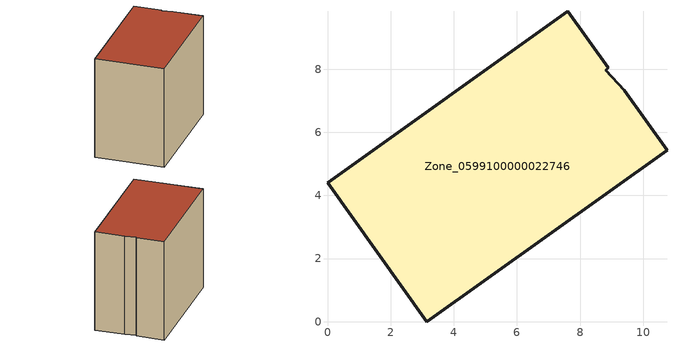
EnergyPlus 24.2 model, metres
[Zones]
Zone_0599100000022746
 floor ground (C_G): 8.82,7.96 9.4,7.33 10.75,5.43 3.14,0 0,4.4 7.61,9.83 8.89,8.04 z0
 wall outside (C_F): 3.14,0 10.75,5.43 9.4,7.33 8.82,7.96 8.89,8.04 7.61,9.83 0,4.4 3.14,0 z0:8.1
 roof outside (C_R): 8.82,7.96 8.89,8.04 7.61,9.83 0,4.4 3.14,0 10.75,5.43 9.4,7.33 z8.1
[BUILDING]
Pand.0599100000022746: North Axis=0; Terrain=City; Loads Convergence Tolerance Value=0.04; Temperature Convergence Tolerance Value=0.4; Solar Distribution=FullExterior; Maximum Number of Warmup Days=25; Minimum Number of Warmup Days=1
[Site:Location]
Rotterdam.The.Hague.AP_ZH_NLD Design_Conditions: Latitude=51.96; Longitude=4.45; Time Zone=1; Elevation=-4.5
[SITE:GROUNDTEMPERATURE:BUILDINGSURFACE]
18, 18, 18, 18, 18, 18, 18, 18, 18, 18, 18, 18
[MATERIAL] Thermal Absorptance=0.9; Solar Absorptance=0.7; Visible Absorptance=0.7
Name | Roughness | Thickness | Conductivity | Density | Specific Heat
G.TC.1975-1991 | MediumSmooth | 0.15 | 0.288461 | 540 | 1210
F.TC.1975-1991 | Rough | 0.3 | 0.230769 | 1920 | 840
R.TC.1975-1991 | MediumRough | 0.2 | 0.153846 | 1500 | 1000
[CONSTRUCTION]
C_G: G.TC.1975-1991
C_F: F.TC.1975-1991
C_R: R.TC.1975-1991
[ZONE]
Zone_0599100000022746: Type=1; Multiplier=1; Ceiling Height=Autocalculate; Volume=Autocalculate; Floor Area=autocalculate; Part of Total Floor Area=Yes
[ZONEINFILTRATION:DESIGNFLOWRATE]
Infil_Zone_0599100000022746: Zone or ZoneList or Space or SpaceList=Zone_0599100000022746; Schedule=AlwaysOn; Design Flow Rate Calculation Method=Flow/Area; Flow Rate per Floor Area=0.003; Constant Term Coefficient=1; Temperature Term Coefficient=0; Velocity Term Coefficient=0; Velocity Squared Term Coefficient=0
[HVACTEMPLATE:ZONE:IDEALLOADSAIRSYSTEM]
Zone_0599100000022746: Maximum Heating Supply Air Temperature=50; Minimum Cooling Supply Air Temperature=13; Maximum Heating Supply Air Humidity Ratio=0.0156; Minimum Cooling Supply Air Humidity Ratio=0.0077; Heating Limit=NoLimit; Cooling Limit=NoLimit; Dehumidification Control Type=ConstantSensibleHeatRatio; Cooling Sensible Heat Ratio=0.7; Dehumidification Setpoint=60; Humidification Control Type=None; Humidification Setpoint=30; Outdoor Air Method=None; Outdoor Air Flow Rate per Person=0.00944; Outdoor Air Flow Rate per Zone Floor Area=0; Outdoor Air Flow Rate per Zone=0; Demand Controlled Ventilation Type=None; Outdoor Air Economizer Type=NoEconomizer; Heat Recovery Type=None; Sensible Heat Recovery Effectiveness=0.7; Latent Heat Recovery Effectiveness=0.65
[ZONECONTROL:THERMOSTAT]
ThermostatControl_Zone_0599100000022746: Zone or ZoneList=Zone_0599100000022746; Control Type Schedule=DualSetpointControlType; Control 1=Thermostat_Zone_0599100000022746; Temperature Difference Between Cutout And Setpoint=0
[THERMOSTATSETPOINT:DUALSETPOINT]
Thermostat_Zone_0599100000022746: Heating Setpoint Temperature Schedule=HeatingSetpoint_Zone_0599100000022746; Cooling Setpoint Temperature Schedule=CoolingSetpoint_Zone_0599100000022746
[SCHEDULE:COMPACT]
HeatingSetpoint_Zone_0599100000022746: Through: 12/31, For: AllDays, Until: 24:00, 21
CoolingSetpoint_Zone_0599100000022746: Through: 12/31, For: AllDays, Until: 24:00, 24
DualSetpointControlType: Through: 12/31, For: AllDays, Until: 24:00, 4
AlwaysOn: Through: 12/31, For: AllDays, Until: 24:00, 1
